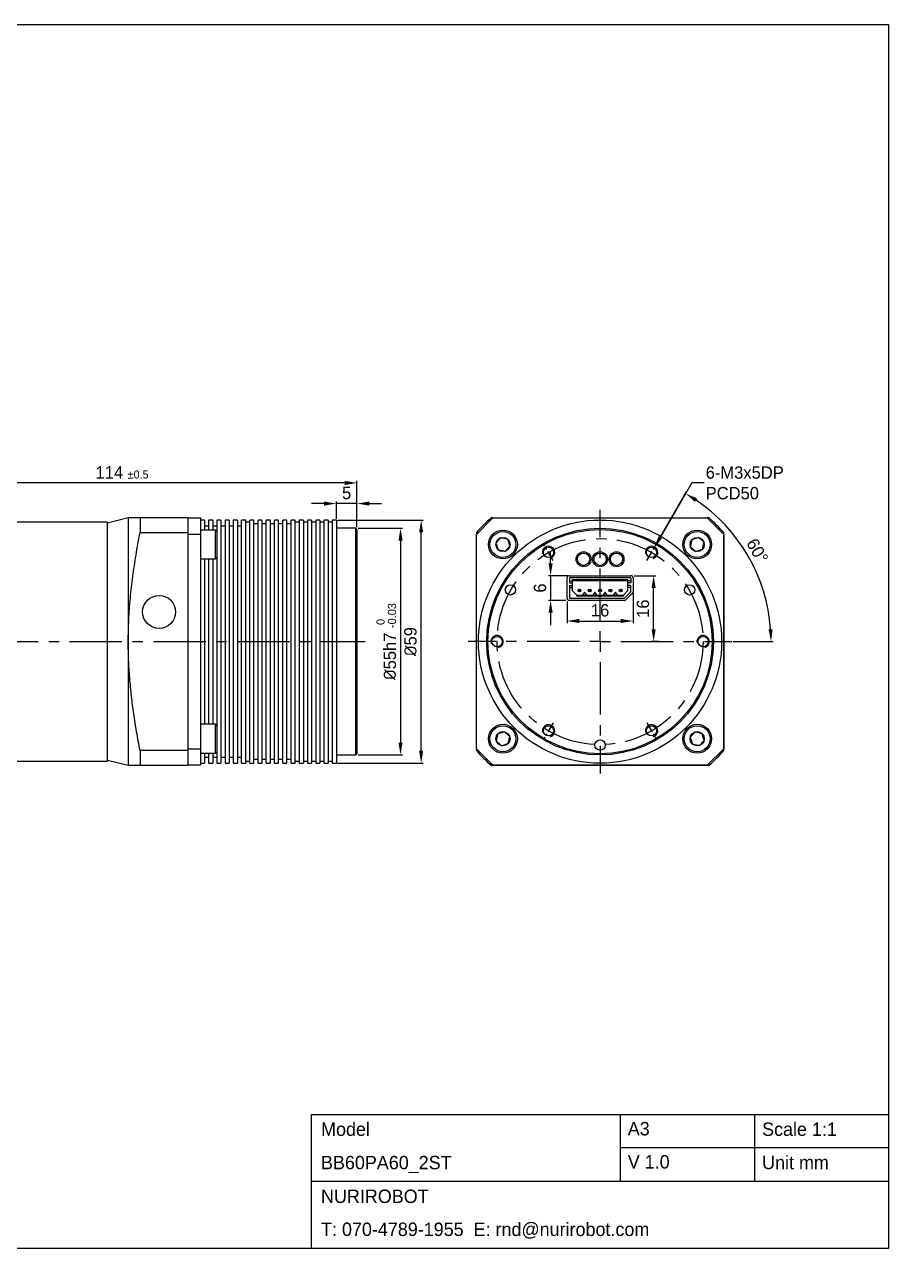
# Model space of a CAD drawing. Header units: millimetres. Extents: x 0 to 420, y 0 to 297.
# Drawn here: x 210.3 to 420, y 0 to 297 of the extents above; entities that cross this region are included whole.
import ezdxf

# ---------------------------------------------------------------- set-up
doc = ezdxf.new("R2010")
doc.units = ezdxf.units.MM
doc.header["$PDSIZE"] = -1
doc.linetypes.add('CENTERX2', pattern=[20.32, 12.7, -2.54, 2.54, -2.54])
doc.layers.add('외형선', color=7, linetype='Continuous', lineweight=25)
for name, color, linetype in [('중심선', 1, 'CENTERX2'), ('치수', 3, 'Continuous'), ('치수선', 3, 'Continuous')]:
    doc.layers.add(name, color=color, linetype=linetype)
doc.styles.add('누리로봇 문자스타일_20230829', font='GOTHIC.TTF')
doc.dimstyles.new('A3기본 치수스타일', dxfattribs={"dimtxt": 3, "dimasz": 3, "dimexe": 0.5, "dimexo": 0.3, "dimgap": 1, "dimtad": 1, "dimtoh": 1, "dimdec": 1, "dimzin": 12, "dimdsep": 46, "dimtxsty": '누리로봇 문자스타일_20230829', "dimcen": 0.09, "dimclrd": 3, "dimclre": 3, "dimclrt": 3, "dimadec": 0, "dimazin": 3, "dimtm": 1e-09, "dimtfac": 1, "dimtdec": 1, "dimtofl": 0, "dimtmove": 0, "dimatfit": 3, "dimfxl": 1, "dimfrac": 2, "dimarcsym": 0})
doc.dimstyles.new('A3지시선 치수스타일', dxfattribs={"dimtxt": 3, "dimasz": 3, "dimexe": 0.5, "dimexo": 0.3, "dimgap": 0.396875, "dimtad": 0, "dimtih": 1, "dimtoh": 1, "dimdec": 1, "dimzin": 12, "dimdsep": 46, "dimtxsty": '누리로봇 문자스타일_20230829', "dimcen": 0.09, "dimclrd": 3, "dimclre": 3, "dimclrt": 3, "dimadec": 0, "dimazin": 3, "dimtm": 1e-09, "dimtfac": 1, "dimtdec": 1, "dimtofl": 0, "dimtmove": 0, "dimatfit": 3, "dimfxl": 1, "dimfrac": 2, "dimarcsym": 0})
doc.dimstyles.new('A4기본 치수스타일', dxfattribs={"dimtxt": 3, "dimasz": 2.5, "dimexe": 0.5, "dimexo": 0.3, "dimgap": 1, "dimtad": 1, "dimtoh": 1, "dimdec": 1, "dimzin": 12, "dimdsep": 46, "dimtxsty": '누리로봇 문자스타일_20230829', "dimcen": 0.09, "dimclrd": 3, "dimclre": 3, "dimclrt": 3, "dimadec": 0, "dimazin": 3, "dimtm": 1e-09, "dimtfac": 1, "dimtdec": 1, "dimtofl": 0, "dimtmove": 0, "dimatfit": 3, "dimfxl": 1, "dimfrac": 2, "dimarcsym": 0})

# ---------------------------------------------------------------- blocks, each defined once
blk = doc.blocks.new('_D')
at = {"layer": 'Defpoints', "color": 0}
for p in [(358, 163.26), (363, 163.26), (364.61, 147.26)]:
    blk.add_point(p, dxfattribs=at)
at = {"layer": '치수', "color": 3, "lineweight": -2}
for p, q in [((358.3, 163.26), (363.5, 163.26)), ((363, 150.26), (363, 160.26)), ((364.31, 147.26), (362.5, 147.26))]:
    blk.add_line(p, q, dxfattribs=at)
at = {"layer": '치수', "color": 3}
for points in [[(362.5, 160.26), (363.5, 160.26), (363, 163.26)], [(362.5, 150.26), (363.5, 150.26), (363, 147.26)]]:
    blk.add_solid(points, dxfattribs=at)
at = {"layer": '치수', "color": 3, "insert": (360.42, 155.26), "char_height": 3, "attachment_point": 5, "rotation": 90, "style": '누리로봇 문자스타일_20230829'}
blk.add_mtext('16', dxfattribs=at)
blk = doc.blocks.new('_D_1')
at = {"layer": 'Defpoints', "color": 0}
for p in [(358, 159.37), (342, 157.26), (358, 152.26)]:
    blk.add_point(p, dxfattribs=at)
at = {"layer": '치수', "color": 3, "lineweight": -2}
for p, q in [((358, 159.07), (358, 151.76)), ((342, 156.96), (342, 151.76)), ((345, 152.26), (355, 152.26))]:
    blk.add_line(p, q, dxfattribs=at)
at = {"layer": '치수', "color": 3}
for points in [[(345, 152.76), (345, 151.76), (342, 152.26)], [(355, 152.76), (355, 151.76), (358, 152.26)]]:
    blk.add_solid(points, dxfattribs=at)
at = {"layer": '치수', "color": 3, "insert": (350, 154.84), "char_height": 3, "attachment_point": 5, "style": '누리로봇 문자스타일_20230829'}
blk.add_mtext('16', dxfattribs=at)
blk = doc.blocks.new('_D_2')
at = {"layer": 'Defpoints', "color": 0}
for p in [(342.5, 163.26), (338, 157.26), (342, 157.26)]:
    blk.add_point(p, dxfattribs=at)
at = {"layer": '치수', "color": 3, "lineweight": -2}
for p, q in [((338, 166.26), (338, 169.26)), ((342.2, 163.26), (337.5, 163.26)), ((338, 163.26), (338, 157.26)), ((341.7, 157.26), (337.5, 157.26)), ((338, 154.26), (338, 151.26))]:
    blk.add_line(p, q, dxfattribs=at)
at = {"layer": '치수', "color": 3}
for points in [[(337.5, 166.26), (338.5, 166.26), (338, 163.26)], [(337.5, 154.26), (338.5, 154.26), (338, 157.26)]]:
    blk.add_solid(points, dxfattribs=at)
at = {"layer": '치수', "color": 3, "insert": (335.42, 160.26), "char_height": 3, "attachment_point": 5, "rotation": 90, "style": '누리로봇 문자스타일_20230829'}
blk.add_mtext('6', dxfattribs=at)
blk = doc.blocks.new('SW_CENTERMARKSYMBOL_0')
at = {"layer": '중심선', "color": 0}
for p, q in [((0, 5), (0, 32)), ((-5, 0), (-32, 0)), ((0, 0), (-2.5, 0)), ((0, 0), (0, 2.5)), ((0, 0), (0, -2.5)), ((0, 0), (2.5, 0)), ((5, 0), (32, 0)), ((0, -5), (0, -32))]:
    blk.add_line(p, q, dxfattribs=at)
blk = doc.blocks.new('_D_4')
at = {"layer": 'Defpoints', "color": 0}
for p in [(291, 174.76), (291, 119.76), (301.58, 119.76)]:
    blk.add_point(p, dxfattribs=at)
at = {"layer": '치수선', "color": 3, "lineweight": -2}
for p, q in [((291.3, 174.76), (302.08, 174.76)), ((301.58, 171.76), (301.58, 122.76)), ((291.3, 119.76), (302.08, 119.76))]:
    blk.add_line(p, q, dxfattribs=at)
at = {"layer": '치수선', "color": 3}
for points in [[(301.08, 171.76), (302.08, 171.76), (301.58, 174.76)], [(301.08, 122.76), (302.08, 122.76), (301.58, 119.76)]]:
    blk.add_solid(points, dxfattribs=at)
at = {"layer": '치수선', "color": 3, "insert": (298.13, 147.26), "char_height": 3, "attachment_point": 5, "rotation": 90, "style": '누리로봇 문자스타일_20230829'}
blk.add_mtext('{\\fISOCPEUR|b0|i0|c0|p34;%%C}55h7 {\\H0.66x;\\S 0^ -0.03;}', dxfattribs=at)
blk = doc.blocks.new('_D_5')
at = {"layer": 'Defpoints', "color": 0}
for p in [(177, 185.76), (177, 177.26), (291, 174.76)]:
    blk.add_point(p, dxfattribs=at)
at = {"layer": '치수', "color": 3, "lineweight": -2}
for p, q in [((177, 177.56), (177, 186.26)), ((288, 185.76), (180, 185.76)), ((291, 175.06), (291, 186.26))]:
    blk.add_line(p, q, dxfattribs=at)
at = {"layer": '치수', "color": 3}
for points in [[(180, 186.26), (180, 185.26), (177, 185.76)], [(288, 186.26), (288, 185.26), (291, 185.76)]]:
    blk.add_solid(points, dxfattribs=at)
at = {"layer": '치수', "color": 3, "insert": (234, 188.32), "char_height": 3, "attachment_point": 5, "style": '누리로봇 문자스타일_20230829'}
blk.add_mtext('114 {\\H0.65x;%%P0.5}', dxfattribs=at)
blk = doc.blocks.new('*D39')
at = {"layer": 'Defpoints', "color": 0}
for p in [(286, 176.76), (306.58, 176.76), (286, 117.76)]:
    blk.add_point(p, dxfattribs=at)
at = {"layer": '치수선', "color": 3, "lineweight": -2}
for p, q in [((286.3, 176.76), (307.08, 176.76)), ((306.58, 120.76), (306.58, 173.76)), ((286.3, 117.76), (307.08, 117.76))]:
    blk.add_line(p, q, dxfattribs=at)
at = {"layer": '치수선', "color": 3}
for points in [[(306.08, 173.76), (307.08, 173.76), (306.58, 176.76)], [(306.08, 120.76), (307.08, 120.76), (306.58, 117.76)]]:
    blk.add_solid(points, dxfattribs=at)
at = {"layer": '치수선', "color": 3, "insert": (304, 147.26), "char_height": 3, "attachment_point": 5, "rotation": 90, "style": '누리로봇 문자스타일_20230829'}
blk.add_mtext('{\\fISOCPEUR|b0|i0|c0|p34;%%C}59', dxfattribs=at)
blk = doc.blocks.new('*D40')
at = {"layer": 'Defpoints', "color": 0}
for p in [(286, 180.76), (286, 176.76), (291, 174.76)]:
    blk.add_point(p, dxfattribs=at)
at = {"layer": '치수선', "color": 3, "lineweight": -2}
for p, q in [((286, 177.06), (286, 181.26)), ((291, 175.06), (291, 181.26)), ((283, 180.76), (280, 180.76)), ((291, 180.76), (286, 180.76)), ((294, 180.76), (297, 180.76))]:
    blk.add_line(p, q, dxfattribs=at)
at = {"layer": '치수선', "color": 3}
for points in [[(283, 181.26), (283, 180.26), (286, 180.76)], [(294, 181.26), (294, 180.26), (291, 180.76)]]:
    blk.add_solid(points, dxfattribs=at)
at = {"layer": '치수선', "color": 3, "insert": (288.5, 183.3), "char_height": 3, "attachment_point": 5, "style": '누리로봇 문자스타일_20230829'}
blk.add_mtext('5', dxfattribs=at)
blk = doc.blocks.new('*D44')
at = {"layer": 'Defpoints', "color": 0}
for p in [(363.13, 169.99), (361.88, 167.83)]:
    blk.add_point(p, dxfattribs=at)
at = {"layer": '치수', "color": 3, "lineweight": -2}
for p, q in [((372.23, 185.76), (364.63, 172.59)), ((375.23, 185.76), (372.23, 185.76)), ((362.41, 168.91), (362.59, 168.91)), ((362.5, 168.82), (362.5, 169))]:
    blk.add_line(p, q, dxfattribs=at)
at = {"layer": '치수', "color": 3}
blk.add_solid([(364.19, 172.84), (365.06, 172.34), (363.13, 169.99)], dxfattribs=at)
at = {"layer": '치수', "color": 3, "insert": (375.63, 185.76), "char_height": 3, "attachment_point": 4, "style": '누리로봇 문자스타일_20230829'}
blk.add_mtext('6-M3x5DP\\PPCD50', dxfattribs=at)
blk = doc.blocks.new('*D45')
at = {"color": 3, "ltscale": 0.5}
for p, q in [((363.78, 171.12), (370.99, 183.62)), ((382.3, 147.26), (391.99, 147.26))]:
    blk.add_line(p, q, dxfattribs=at)
blk.add_arc((350, 147.26), 41.49, 4.1441, 55.8559, dxfattribs=at)
for points in [[(373.02, 181.17), (373.55, 182.02), (370.74, 183.19)], [(391.88, 150.28), (390.88, 150.24), (391.49, 147.26)]]:
    blk.add_solid(points, dxfattribs=at)
at = {"layer": 'Defpoints', "color": 0, "ltscale": 0.5}
for p in [(363.63, 170.86), (361.38, 166.96), (388.98, 161.45), (355, 147.26), (382, 147.26)]:
    blk.add_point(p, dxfattribs=at)
at = {"color": 3, "ltscale": 0.5, "insert": (388.16, 169.29), "char_height": 3, "attachment_point": 5, "rotation": 300, "style": '누리로봇 문자스타일_20230829'}
blk.add_mtext('60°', dxfattribs=at)

msp = doc.modelspace()

# ---------------------------------------------------------------- linework, layer by layer
at = {"lineweight": -3}
msp.add_line((354.9, 32.55), (354.9, 16.38), dxfattribs=at)
at = {"lineweight": -3, "ltscale": 3}
for p, q in [((387.45, 32.55), (387.45, 16.38)), ((354.9, 24.52), (420, 24.52)), ((354.9, 24.52), (420, 24.52)), ((280, 16.38), (420, 16.38)), ((280, 16.38), (420, 16.38))]:
    msp.add_line(p, q, dxfattribs=at)
msp.add_lwpolyline([(0, 297), (420, 297), (420, 0), (0, 0)], close=True)
msp.add_lwpolyline([(280, 0), (280, 32.55), (420, 32.55), (420, 0)], close=True, dxfattribs=at)
msp.add_lwpolyline([(280, 0), (280, 32.55), (420, 32.55), (420, 0)], close=True, dxfattribs=at)
for centre in [(346, 167.26), (350, 167.26), (354, 167.26)]:
    msp.add_circle(centre, 1.8)
for centre in [(337.5, 168.91), (362.5, 168.91), (325, 147.26), (375, 147.26), (337.5, 125.61), (362.5, 125.61)]:
    msp.add_arc(centre, 1.5, 285, 195)
at = {"layer": '외형선', "linetype": 'Continuous', "lineweight": 25}
for p, q in [((230.5, 176.26), (192.5, 176.26)), ((235.5, 177.26), (230.5, 176.01)), ((230.5, 118.26), (230.5, 176.26)), ((235.5, 177.26), (235.5, 117.26)), ((238.36, 177.26), (238.36, 173.72)), ((250, 177.26), (238.36, 177.26)), ((250, 177.26), (250, 117.26)), ((250, 177.26), (253, 177.26)), ((253, 177.26), (253, 117.26)), ((254, 176.76), (253, 176.76)), ((254, 176.76), (254, 174.33)), ((255, 175.26), (254, 175.26)), ((256, 176.76), (255, 176.76)), ((255, 176.76), (255, 174.33)), ((256, 176.76), (256, 174.33)), ((257, 175.26), (256, 175.26)), ((258, 176.76), (257, 176.76)), ((257, 176.76), (257, 117.76)), ((258, 176.76), (258, 117.76)), ((259, 175.26), (258, 175.26)), ((260, 176.76), (259, 176.76)), ((259, 176.76), (259, 117.76)), ((260, 176.76), (260, 117.76)), ((261, 175.26), (260, 175.26)), ((262, 176.76), (261, 176.76)), ((261, 176.76), (261, 117.76)), ((262, 176.76), (262, 117.76)), ((263, 175.26), (262, 175.26)), ((264, 176.76), (263, 176.76)), ((263, 117.76), (263, 176.76)), ((264, 117.76), (264, 176.76)), ((265, 176.26), (264, 176.26)), ((266, 176.76), (265, 176.76)), ((265, 117.76), (265, 176.76)), ((266, 117.76), (266, 176.76)), ((267, 175.81), (266, 175.81)), ((268, 176.76), (267, 176.76)), ((267, 117.76), (267, 176.76)), ((268, 117.76), (268, 176.76)), ((269, 175.81), (268, 175.81)), ((270, 176.76), (269, 176.76)), ((269, 117.76), (269, 176.76)), ((270, 117.76), (270, 176.76)), ((271, 175.81), (270, 175.81)), ((272, 176.76), (271, 176.76)), ((271, 117.76), (271, 176.76)), ((272, 117.76), (272, 176.76)), ((273, 175.81), (272, 175.81)), ((274, 176.76), (273, 176.76)), ((273, 117.76), (273, 176.76)), ((274, 117.76), (274, 176.76)), ((275, 175.81), (274, 175.81)), ((276, 176.76), (275, 176.76)), ((275, 117.76), (275, 176.76)), ((276, 117.76), (276, 176.76)), ((277, 176.26), (276, 176.26)), ((278, 176.76), (277, 176.76)), ((277, 176.76), (277, 117.76)), ((278, 176.76), (278, 117.76)), ((279, 176.26), (278, 176.26)), ((280, 176.76), (279, 176.76)), ((279, 176.76), (279, 117.76)), ((280, 176.76), (280, 117.76)), ((281, 176.26), (280, 176.26)), ((282, 176.76), (281, 176.76)), ((281, 176.76), (281, 117.76)), ((282, 176.76), (282, 117.76)), ((283, 176.26), (282, 176.26)), ((284, 176.76), (283, 176.76)), ((283, 176.76), (283, 117.76)), ((284, 176.76), (284, 117.76)), ((285, 176.26), (284, 176.26)), ((286, 176.76), (285, 176.76)), ((285, 176.76), (285, 117.76)), ((286, 176.76), (286, 117.76)), ((324, 177.26), (320, 173.26)), ((324, 177.26), (323.54, 177.26)), ((324, 177.26), (376, 177.26)), ((376.46, 177.26), (376, 177.26)), ((380, 173.26), (376, 177.26)), ((238.36, 173.72), (250, 173.72)), ((253, 173.26), (250, 173.26)), ((256.65, 174.33), (253, 174.33)), ((257, 173.98), (256.65, 174.33)), ((256.65, 167.33), (256.65, 174.33)), ((290.7, 174.76), (286, 174.76)), ((291, 174.46), (290.7, 174.76)), ((290.7, 119.76), (290.7, 174.76)), ((291, 174.46), (291, 120.06)), ((320, 173.72), (320, 173.26)), ((320, 121.26), (320, 173.26)), ((380, 120.8), (380, 173.72)), ((380, 173.26), (380, 121.26)), ((253, 167.33), (256.65, 167.33)), ((254, 167.33), (254, 127.19)), ((255, 167.33), (255, 127.19)), ((256, 167.33), (256, 127.19)), ((256.65, 167.33), (257, 167.68)), ((342, 157.76), (342, 162.76)), ((342.5, 163.26), (357.5, 163.26)), ((342.55, 162.74), (342.55, 161.55)), ((357.45, 162.74), (342.55, 162.74)), ((342.55, 162.02), (343.25, 162.02)), ((342.55, 161.55), (343.25, 161.55)), ((342.55, 160.85), (342.55, 157.84)), ((342.55, 160.85), (343.25, 160.85)), ((343.25, 162.29), (343.25, 159.63)), ((356.75, 162.29), (343.25, 162.29)), ((356.75, 162.04), (343.25, 162.04)), ((356.75, 159.63), (356.75, 162.29)), ((357.45, 162.02), (356.75, 162.02)), ((357.45, 161.55), (356.75, 161.55)), ((357.45, 160.85), (356.75, 160.85)), ((357.45, 162.74), (357.45, 161.55)), ((357.45, 159.34), (357.45, 160.85)), ((358, 162.76), (358, 159.37)), ((342.55, 160.37), (343.25, 160.37)), ((342.55, 157.84), (355.95, 157.84)), ((343.25, 159.63), (344.34, 158.54)), ((344.34, 158.54), (355.66, 158.54)), ((344.34, 158.29), (344.34, 158.54)), ((355.66, 158.29), (344.34, 158.29)), ((345, 160.01), (345, 159.67)), ((345, 159.31), (345, 159.66)), ((346.25, 159.24), (345.75, 158.54)), ((346.75, 158.54), (346.25, 159.24)), ((347.5, 160.01), (347.5, 159.67)), ((347.5, 159.31), (347.5, 159.66)), ((348.75, 159.24), (348.25, 158.54)), ((349.25, 158.54), (348.75, 159.24)), ((350, 160.01), (350, 159.67)), ((350, 159.31), (350, 159.66)), ((351.25, 159.24), (350.75, 158.54)), ((351.75, 158.54), (351.25, 159.24)), ((352.5, 160.01), (352.5, 159.67)), ((352.5, 159.31), (352.5, 159.66)), ((353.75, 159.24), (353.25, 158.54)), ((354.25, 158.54), (353.75, 159.24)), ((355, 160.01), (355, 159.67)), ((355, 159.31), (355, 159.66)), ((355.66, 158.54), (356.75, 159.63)), ((355.66, 158.54), (355.66, 158.29)), ((355.95, 157.84), (357.45, 159.34)), ((357.85, 159.01), (356.25, 157.41)), ((357.45, 160.37), (356.75, 160.37)), ((355.89, 157.26), (342.5, 157.26)), ((256.65, 127.19), (253, 127.19)), ((257, 126.84), (256.65, 127.19)), ((256.65, 120.19), (256.65, 127.19)), ((250, 120.8), (238.36, 120.8)), ((238.36, 120.8), (238.36, 117.26)), ((250, 121.26), (253, 121.26)), ((253, 120.19), (256.65, 120.19)), ((254, 120.19), (254, 117.76)), ((254, 119.26), (255, 119.26)), ((255, 120.19), (255, 117.76)), ((256, 120.19), (256, 117.76)), ((256, 119.26), (257, 119.26)), ((256.65, 120.19), (257, 120.54)), ((258, 119.26), (259, 119.26)), ((260, 119.26), (261, 119.26)), ((262, 119.26), (263, 119.26)), ((286, 119.76), (290.7, 119.76)), ((290.7, 119.76), (291, 120.06)), ((320, 121.26), (320, 120.8)), ((320, 121.26), (324, 117.26)), ((376, 117.26), (380, 121.26)), ((192.5, 118.26), (230.5, 118.26)), ((230.5, 118.51), (235.5, 117.26)), ((238.36, 117.26), (250, 117.26)), ((253, 117.26), (250, 117.26)), ((253, 117.76), (254, 117.76)), ((255, 117.76), (256, 117.76)), ((257, 117.76), (258, 117.76)), ((259, 117.76), (260, 117.76)), ((261, 117.76), (262, 117.76)), ((263, 117.76), (264, 117.76)), ((264, 118.26), (265, 118.26)), ((265, 117.76), (266, 117.76)), ((266, 118.71), (267, 118.71)), ((267, 117.76), (268, 117.76)), ((268, 118.71), (269, 118.71)), ((269, 117.76), (270, 117.76)), ((270, 118.71), (271, 118.71)), ((271, 117.76), (272, 117.76)), ((272, 118.71), (273, 118.71)), ((273, 117.76), (274, 117.76)), ((274, 118.71), (275, 118.71)), ((275, 117.76), (276, 117.76)), ((276, 118.26), (277, 118.26)), ((277, 117.76), (278, 117.76)), ((278, 118.26), (279, 118.26)), ((279, 117.76), (280, 117.76)), ((280, 118.26), (281, 118.26)), ((281, 117.76), (282, 117.76)), ((282, 118.26), (283, 118.26)), ((283, 117.76), (284, 117.76)), ((284, 118.26), (285, 118.26)), ((285, 117.76), (286, 117.76)), ((323.54, 117.26), (376.46, 117.26)), ((376, 117.26), (324, 117.26))]:
    msp.add_line(p, q, dxfattribs=at)
for centre, radius in [((350, 147.26), 29.5), ((350, 147.26), 27.5), ((350, 147.26), 27.2), ((326.43, 170.83), 3.5), ((326.43, 170.83), 3.15), ((326.43, 170.83), 1.73), ((373.57, 170.83), 3.5), ((373.57, 170.83), 3.15), ((373.57, 170.83), 1.73), ((337.5, 168.91), 1.25), ((362.5, 168.91), 1.25), ((346, 167.26), 1.5), ((350, 167.26), 1.5), ((354, 167.26), 1.5), ((328.26, 159.81), 1.25), ((371.74, 159.81), 1.25), ((243, 154.46), 4), ((345, 159.66), 0.35), ((345, 159.66), 0.005), ((347.5, 159.66), 0.35), ((347.5, 159.66), 0.005), ((350, 159.66), 0.35), ((350, 159.66), 0.005), ((352.5, 159.66), 0.35), ((352.5, 159.66), 0.005), ((355, 159.66), 0.35), ((355, 159.66), 0.005), ((325, 147.26), 1.25), ((375, 147.26), 1.25), ((326.43, 123.69), 3.5), ((326.43, 123.69), 3.15), ((326.43, 123.69), 1.73), ((337.5, 125.61), 1.25), ((362.5, 125.61), 1.25), ((373.57, 123.69), 3.5), ((373.57, 123.69), 3.15), ((373.57, 123.69), 1.73), ((350, 122.16), 1.25)]:
    msp.add_circle(centre, radius, dxfattribs=at)
for centre, radius, start, end in [((350, 147.26), 40, 131.4096, 138.5904), ((350, 147.26), 40, 41.4096, 48.5904), ((342.5, 162.76), 0.5, 90, 180), ((357.5, 162.76), 0.5, 0, 90), ((342.5, 157.76), 0.5, 180, 270), ((357.5, 159.37), 0.5, 315, 0), ((355.89, 157.76), 0.5, 270, 315), ((350, 147.26), 40, 221.4096, 228.5904), ((350, 147.26), 40, 311.4096, 318.5904)]:
    msp.add_arc(centre, radius, start, end, dxfattribs=at)
for points, knots in [([(238.36, 177.26), (238.08, 177.26), (237.53, 177.26), (236.84, 177.26), (236.27, 177.26), (235.84, 177.26), (235.55, 177.26), (235.52, 177.26), (235.5, 177.26)], [0, 0, 0, 0, 0.174715, 0.340712, 0.499922, 0.667248, 0.833522, 1, 1, 1, 1]), ([(235.5, 147.26), (235.53, 149.04), (235.58, 152.58), (235.98, 157.85), (236.59, 163.07), (237.38, 168.36), (238.02, 171.9), (238.36, 173.72)], [0, 0, 0, 0, 0.199897, 0.39908, 0.594916, 0.791436, 1, 1, 1, 1]), ([(325.87, 172.47), (325.67, 172.24), (325.29, 171.8), (324.91, 171.37), (324.73, 171.17)], [0, 0, 0, 0, 0.534747, 1, 1, 1, 1]), ([(327.57, 172.13), (327.27, 172.19), (326.7, 172.31), (326.13, 172.42), (325.87, 172.47)], [0, 0, 0, 0, 0.534747, 1, 1, 1, 1]), ([(373.91, 172.53), (373.62, 172.43), (373.07, 172.24), (372.52, 172.06), (372.27, 171.97)], [0, 0, 0, 0, 0.534746, 1, 1, 1, 1]), ([(375.21, 171.39), (374.98, 171.59), (374.54, 171.97), (374.11, 172.35), (373.91, 172.53)], [0, 0, 0, 0, 0.534747, 1, 1, 1, 1]), ([(324.73, 171.17), (324.83, 170.88), (325.02, 170.33), (325.2, 169.78), (325.29, 169.53)], [0, 0, 0, 0, 0.534746, 1, 1, 1, 1]), ([(325.29, 169.53), (325.59, 169.47), (326.16, 169.36), (326.72, 169.24), (326.99, 169.19)], [0, 0, 0, 0, 0.534747, 1, 1, 1, 1]), ([(326.99, 169.19), (327.19, 169.42), (327.57, 169.86), (327.95, 170.29), (328.13, 170.49)], [0, 0, 0, 0, 0.5347469, 1, 1, 1, 1]), ([(328.13, 170.49), (328.03, 170.79), (327.84, 171.34), (327.66, 171.88), (327.57, 172.13)], [0, 0, 0, 0, 0.534746, 1, 1, 1, 1]), ([(372.27, 171.97), (372.21, 171.67), (372.1, 171.1), (371.98, 170.54), (371.93, 170.27)], [0, 0, 0, 0, 0.534747, 1, 1, 1, 1]), ([(371.93, 170.27), (372.16, 170.07), (372.6, 169.69), (373.03, 169.31), (373.23, 169.13)], [0, 0, 0, 0, 0.5347469, 1, 1, 1, 1]), ([(373.23, 169.13), (373.53, 169.23), (374.08, 169.42), (374.62, 169.6), (374.87, 169.69)], [0, 0, 0, 0, 0.534746, 1, 1, 1, 1]), ([(374.87, 169.69), (374.93, 169.99), (375.05, 170.56), (375.16, 171.13), (375.21, 171.39)], [0, 0, 0, 0, 0.534747, 1, 1, 1, 1]), ([(238.36, 120.8), (238.08, 122.33), (237.53, 125.31), (236.84, 129.69), (236.27, 134.03), (235.84, 138.39), (235.55, 142.83), (235.52, 145.78), (235.5, 147.26)], [0, 0, 0, 0, 0.174715, 0.340712, 0.499922, 0.667248, 0.833522, 1, 1, 1, 1]), ([(325.13, 124.83), (325.07, 124.53), (324.95, 123.96), (324.84, 123.39), (324.79, 123.13)], [0, 0, 0, 0, 0.534747, 1, 1, 1, 1]), ([(326.77, 125.39), (326.47, 125.29), (325.92, 125.1), (325.38, 124.92), (325.13, 124.83)], [0, 0, 0, 0, 0.534746, 1, 1, 1, 1]), ([(328.07, 124.25), (327.84, 124.45), (327.4, 124.83), (326.97, 125.21), (326.77, 125.39)], [0, 0, 0, 0, 0.5347469, 1, 1, 1, 1]), ([(373.01, 125.33), (372.81, 125.1), (372.43, 124.66), (372.05, 124.23), (371.87, 124.03)], [0, 0, 0, 0, 0.5347469, 1, 1, 1, 1]), ([(374.71, 124.99), (374.41, 125.05), (373.84, 125.16), (373.28, 125.28), (373.01, 125.33)], [0, 0, 0, 0, 0.534747, 1, 1, 1, 1]), ([(375.27, 123.35), (375.17, 123.64), (374.98, 124.19), (374.8, 124.74), (374.71, 124.99)], [0, 0, 0, 0, 0.534746, 1, 1, 1, 1]), ([(324.79, 123.13), (325.02, 122.93), (325.46, 122.55), (325.89, 122.17), (326.09, 121.99)], [0, 0, 0, 0, 0.534747, 1, 1, 1, 1]), ([(326.09, 121.99), (326.38, 122.09), (326.93, 122.28), (327.48, 122.46), (327.73, 122.55)], [0, 0, 0, 0, 0.534746, 1, 1, 1, 1]), ([(327.73, 122.55), (327.79, 122.85), (327.9, 123.42), (328.02, 123.98), (328.07, 124.25)], [0, 0, 0, 0, 0.534747, 1, 1, 1, 1]), ([(371.87, 124.03), (371.97, 123.73), (372.16, 123.18), (372.34, 122.64), (372.43, 122.39)], [0, 0, 0, 0, 0.534746, 1, 1, 1, 1]), ([(372.43, 122.39), (372.73, 122.33), (373.3, 122.21), (373.87, 122.1), (374.13, 122.05)], [0, 0, 0, 0, 0.534747, 1, 1, 1, 1]), ([(374.13, 122.05), (374.33, 122.28), (374.71, 122.72), (375.09, 123.15), (375.27, 123.35)], [0, 0, 0, 0, 0.534747, 1, 1, 1, 1]), ([(235.5, 117.26), (235.53, 117.26), (235.58, 117.26), (235.98, 117.26), (236.59, 117.26), (237.38, 117.26), (238.02, 117.26), (238.36, 117.26)], [0, 0, 0, 0, 0.199897, 0.39908, 0.594916, 0.791436, 1, 1, 1, 1])]:
    msp.add_open_spline(points, degree=3, knots=knots, dxfattribs=at)
at = {"layer": '중심선', "ltscale": 0.2}
for p, q in [((338.62, 166.96), (336.37, 170.86)), ((361.37, 166.96), (363.62, 170.86)), ((338.62, 127.56), (336.37, 123.66)), ((361.37, 127.56), (363.62, 123.66))]:
    msp.add_line(p, q, dxfattribs=at)
at = {"layer": '중심선'}
msp.add_line((140, 147.26), (293, 147.26), dxfattribs=at)
msp.add_circle((350, 147.26), 25, dxfattribs=at)

# ---------------------------------------------------------------- block references
msp.add_blockref('SW_CENTERMARKSYMBOL_0', (350, 147.26), dxfattribs=at)

# ---------------------------------------------------------------- texts
at = {"lineweight": -3, "attachment_point": 1, "style": '누리로봇 문자스타일_20230829'}
for s, insert, char_height, width in [('Model', (282.3, 30.58), 3.255, 10.7408), ('A3', (356.72, 30.7), 3.255, 12.1036), ('{\\fCentury Gothic|b0|i0|c0|p34;Scale 1:1}', (389.32, 30.58), 3.2548, 53.4053), ('BB60PA60_2ST', (282.28, 22.48), 3.2548, 39.9112), ('V 1.0', (356.72, 22.67), 3.255, 12.1036), ('Unit mm', (389.32, 22.5), 3.255, 53.4053), ('NURIROBOT', (282.28, 14.3), 3.255, 40.3813), ('T: 070-4789-1955  E: rnd@nurirobot.com', (282.29, 6.29), 3.2548, 85.2271), ('T: 070-4789-1955  E: rnd@nurirobot.com', (282.29, 6.29), 3.2548, 85.2271)]:
    msp.add_mtext(s, dxfattribs=dict(at, insert=insert, char_height=char_height, width=width))

# ---------------------------------------------------------------- dimensions: what is measured, and where the dimension line sits
at = {"ltscale": 0.5}
dim = msp.add_angular_dim_2l(base=(388.98, 161.45), line1=((361.37, 166.96), (363.62, 170.86)), line2=((355, 147.26), (382, 147.26)), dimstyle='A4기본 치수스타일', override={"dimasz": 3, "dimdec": 0, "dimadec": 0, "dimazin": 3}, dxfattribs=at)
dim.commit()
dim.dimension.update_dxf_attribs({"geometry": '*D45', "text_midpoint": (388.16, 169.29)})
at = {"layer": '치수'}
dim = msp.add_linear_dim(base=(177, 185.76), p1=(291, 174.76), p2=(177, 177.26), text='<> {\\H0.65x;%%P0.5}', dimstyle='A3기본 치수스타일', override={"dimtmove": 0}, dxfattribs=at)
dim.commit()
dim.dimension.update_dxf_attribs({"geometry": '_D_5', "text_midpoint": (234, 188.32)})
dim = msp.add_diameter_dim_2p(p1=(361.88, 167.83), p2=(363.13, 169.99), text='6-M3x5DP\\PPCD50', dimstyle='A3지시선 치수스타일', dxfattribs=at)
dim.commit()
dim.dimension.update_dxf_attribs({"geometry": '*D44', "text_midpoint": (385.24, 185.76), "dimtype": 163})
dim = msp.add_linear_dim(base=(338, 157.26), p1=(342.5, 163.26), p2=(342, 157.26), angle=90, dimstyle='A3기본 치수스타일', override={"dimtofl": 1}, dxfattribs=at)
dim.commit()
dim.dimension.update_dxf_attribs({"geometry": '_D_2', "text_midpoint": (338, 160.26), "dimtype": 160})
dim = msp.add_linear_dim(base=(363, 163.26), p1=(364.61, 147.26), p2=(358, 163.26), angle=90, dimstyle='A3기본 치수스타일', dxfattribs=at)
dim.commit()
dim.dimension.update_dxf_attribs({"geometry": '_D', "text_midpoint": (360.42, 155.26)})
dim = msp.add_linear_dim(base=(358, 152.26), p1=(342, 157.26), p2=(358, 159.37), dimstyle='A3기본 치수스타일', dxfattribs=at)
dim.commit()
dim.dimension.update_dxf_attribs({"geometry": '_D_1', "text_midpoint": (350, 154.84)})
at = {"layer": '치수선'}
dim = msp.add_linear_dim(base=(286, 180.76), p1=(291, 174.76), p2=(286, 176.76), dimstyle='A3기본 치수스타일', override={"dimtofl": 1, "dimtmove": 0}, dxfattribs=at)
dim.commit()
dim.dimension.update_dxf_attribs({"geometry": '*D40', "text_midpoint": (288.5, 183.3)})
for base, p1, p2, text, picture, middle in [((306.58, 176.76), (286, 117.76), (286, 176.76), '{\\fISOCPEUR|b0|i0|c0|p34;%%C}<>', '*D39', (304, 147.26)), ((301.58, 119.76), (291, 174.76), (291, 119.76), '{\\fISOCPEUR|b0|i0|c0|p34;%%C}<>h7 {\\H0.66x;\\S 0^ -0.03;}', '_D_4', (298.13, 147.26))]:
    dim = msp.add_linear_dim(base=base, p1=p1, p2=p2, angle=90, text=text, dimstyle='A3기본 치수스타일', override={"dimtmove": 0}, dxfattribs=at)
    dim.commit()
    dim.dimension.update_dxf_attribs({"geometry": picture, "text_midpoint": middle})

doc.saveas('drawing.dxf')
